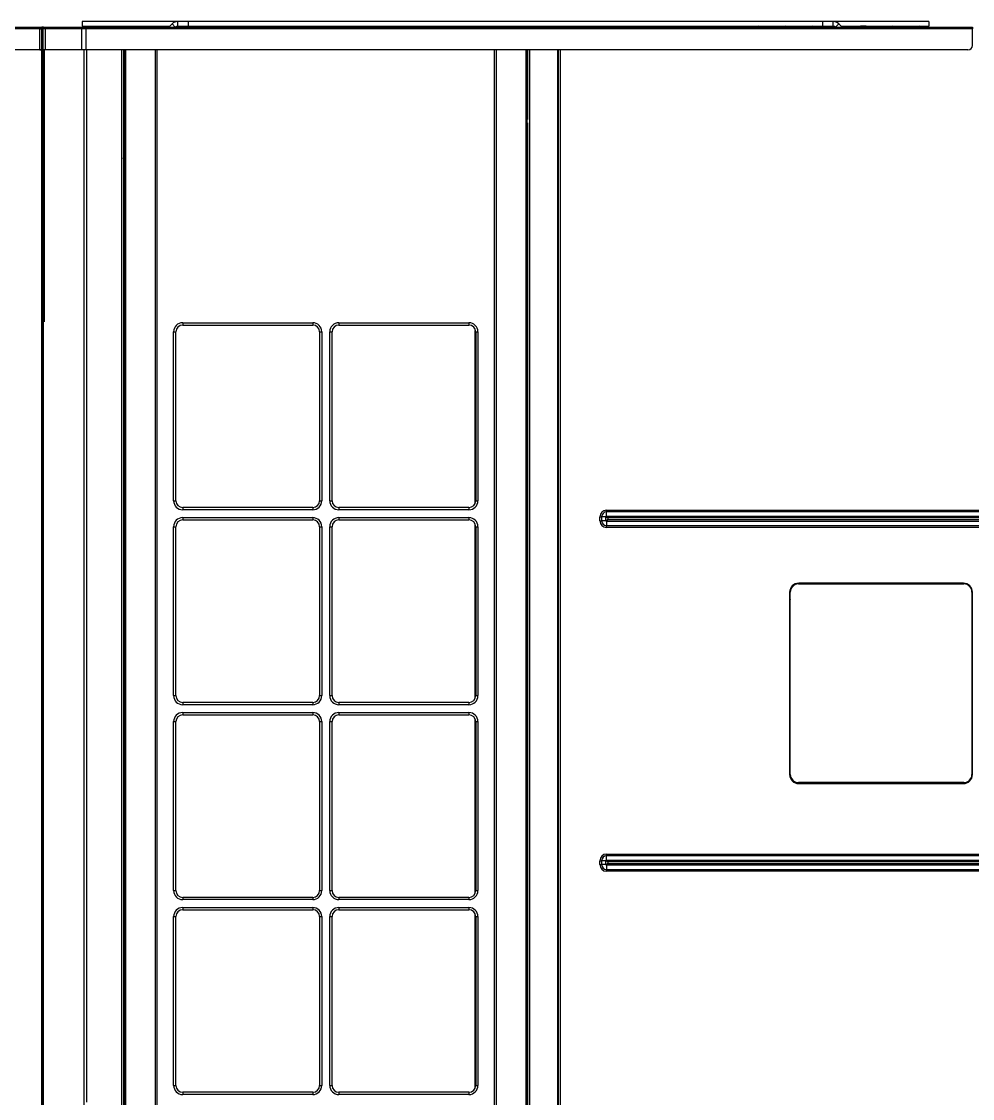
# Model space of a CAD drawing. Header units: millimetres. Extents: x 10547 to 11305, y 9897 to 10391.
# Drawn here: x 11010.62 to 11016.86, y 10369.5 to 10376.57 of the extents above; entities that cross this region are included whole.
import ezdxf

# ---------------------------------------------------------------- set-up
doc = ezdxf.new("R2010")
doc.units = ezdxf.units.MM
doc.layers.add('EHP', color=1, linetype='Continuous')
doc.layers.add('LG-AIRCON', color=240, linetype='Continuous')

# ---------------------------------------------------------------- blocks, each defined once
blk = doc.blocks.new('NEWUXC-1')
at = {"layer": 'LG-AIRCON', "color": 0}
for p, q in [((-700.39, 1749.6), (-784.56, 1749.6)), ((-784.56, 1749.6), (-784.56, 1745.6)), ((-705.34, 1747.55), (-708.29, 1744.6)), ((-702.51, 1744.72), (-705.34, 1747.55)), ((-691.05, 1749.6), (-700.39, 1749.6)), ((-700.39, 1745.6), (-700.39, 1749.6)), ((-132.54, 1749.6), (-691.06, 1749.6)), ((-691.06, 1749.6), (-691.06, 1745.6)), ((-123.21, 1749.6), (-132.55, 1749.6)), ((-132.54, 1749.6), (-132.54, 1745.6)), ((-39.04, 1749.6), (-123.21, 1749.6)), ((-123.21, 1745.6), (-123.21, 1749.6)), ((-121.09, 1744.72), (-118.26, 1747.55)), ((-115.31, 1744.6), (-118.26, 1747.55)), ((-39.04, 1749.6), (-39.04, 1745.6)), ((-821.8, 1724.6), (-821.8, 1743.3)), ((-821.8, 1743.3), (-820.25, 1743.3)), ((-820.5, 1744.6), (-819.33, 1744.6)), ((-820.25, 1743.3), (-820.25, 1724.6)), ((-784.95, 1743.3), (-820.25, 1743.3)), ((-819.33, 1744.6), (-784.03, 1744.6)), ((-784.95, 1724.6), (-784.95, 1743.3)), ((-781.2, 1743.3), (-784.95, 1743.3)), ((-784.56, 1745.6), (-707.28, 1745.6)), ((-784.03, 1744.6), (-781.2, 1744.6)), ((-781.2, 1744.6), (-0.5, 1744.6)), ((-781.2, 1744.6), (-781.2, 1743.3)), ((-0.5, 1743.3), (-781.2, 1743.3)), ((-781.2, 1743.3), (-781.2, 1724.6)), ((-702.63, 1744.6), (-702.51, 1744.72)), ((-700.39, 1745.6), (-691.05, 1745.6)), ((-691.06, 1745.6), (-132.54, 1745.6)), ((-132.55, 1745.6), (-123.21, 1745.6)), ((-121.09, 1744.72), (-120.97, 1744.6)), ((-116.32, 1745.6), (-39.04, 1745.6)), ((-104.17, 1744.7), (-104.17, 1744.6)), ((-103.47, 1745.4), (-100.05, 1745.4)), ((-101.86, 1744.7), (-101.86, 1744.6)), ((-100.05, 1745.4), (-100.05, 1745.39)), ((-100.05, 1744.6), (-100.05, 1745.39)), ((-99.05, 1745.39), (-99.05, 1745.4)), ((-95.63, 1745.4), (-99.05, 1745.4)), ((-99.05, 1745.39), (-99.05, 1744.6)), ((-97.24, 1744.7), (-97.24, 1744.6)), ((-94.93, 1744.7), (-94.93, 1744.6)), ((-0.5, 1744.6), (-0.5, 1743.3)), ((-0.5, 1728.6), (-0.5, 1743.3)), ((784.03, 1744.6), (819.33, 1744.6)), ((820.25, 1743.3), (784.95, 1743.3)), ((820.5, 1744.6), (819.33, 1744.6)), ((821.8, 1743.3), (820.25, 1743.3)), ((820.25, 1724.6), (820.25, 1743.3)), ((821.8, 1743.3), (821.8, 1724.6)), ((-821.8, 1724.6), (-820.25, 1724.6)), ((-784.95, 1724.6), (-820.25, 1724.6)), ((-781.2, 1724.6), (-784.95, 1724.6)), ((-4.5, 1724.6), (-781.2, 1724.6)), ((-749.5, 1.6), (-749.5, 1724.6)), ((-748, 1724.59), (-748, 1.6)), ((-747.5, 1724.6), (-747.5, 1647.2)), ((-747, 92.7), (-747, 1724.6)), ((-746.5, 1724.6), (-746.5, 92.7)), ((-720, 92.7), (-720, 1724.6)), ((-718.7, 1724.6), (-718.7, 92.7)), ((-421.3, 92.7), (-421.3, 1724.6)), ((-420, 1724.6), (-420, 92.7)), ((-393.5, 92.7), (-393.5, 1724.6)), ((-393, 1724.6), (-393, 92.7)), ((-392, 1663.28), (-392, 1724.59)), ((-390.7, 1724.59), (-390.7, 92.7)), ((-365.5, 92.7), (-365.5, 1724.59)), ((-365, 92.7), (-365, 1724.59)), ((-363.7, 1724.59), (-363.7, 92.7)), ((820.25, 1724.6), (784.95, 1724.6)), ((821.8, 1724.6), (820.25, 1724.6)), ((821, 1724.6), (821, 1485.1)), ((-392, 92.7), (-392, 1660.27)), ((-748, 1647.2), (-747.5, 1647.2)), ((-747, 1647.2), (-747.5, 1647.2)), ((-748, 1617.2), (-747.5, 1617.2)), ((-747.5, 1617.2), (-747, 1617.2)), ((-747.5, 1617.2), (-747.5, 1463.2)), ((-392, 1514.38), (-393, 1514.38)), ((-393, 1511.8), (-392, 1511.8)), ((-392, 1509.5), (-393, 1509.5)), ((-696, 1484.2), (-581.5, 1484.2)), ((-696, 1484.2), (-696, 1482.2)), ((-696, 1482.2), (-581.5, 1482.2)), ((-581.5, 1484.2), (-581.5, 1482.2)), ((-558.5, 1484.2), (-444, 1484.2)), ((-558.5, 1484.2), (-558.5, 1482.2)), ((-558.5, 1482.2), (-444, 1482.2)), ((-444, 1484.2), (-444, 1482.2)), ((-704, 1327.4), (-704, 1476.2)), ((-704, 1476.2), (-702, 1476.2)), ((-702, 1327.4), (-702, 1476.2)), ((-575.5, 1476.2), (-573.5, 1476.2)), ((-575.5, 1476.2), (-575.5, 1327.4)), ((-573.5, 1476.2), (-573.5, 1327.4)), ((-566.5, 1327.4), (-566.5, 1476.2)), ((-566.5, 1476.2), (-564.5, 1476.2)), ((-564.5, 1327.4), (-564.5, 1476.2)), ((-438.5, 1477.5), (-438.14, 1477.5)), ((-438.5, 1324.98), (-438.5, 1477.5)), ((-438, 1476.2), (-436, 1476.2)), ((-438, 1476.2), (-438, 1327.4)), ((-436, 1476.2), (-436, 1327.4)), ((-392, 1474.5), (-393, 1474.5)), ((-392, 1472.5), (-393, 1472.5)), ((-747.5, 1432.2), (-747.5, 412.2)), ((-704, 1327.4), (-702, 1327.4)), ((-696, 1321.4), (-696, 1319.4)), ((-581.5, 1321.4), (-696, 1321.4)), ((-581.5, 1319.4), (-696, 1319.4)), ((-581.5, 1321.4), (-581.5, 1319.4)), ((-575.5, 1327.4), (-573.5, 1327.4)), ((-566.5, 1327.4), (-564.5, 1327.4)), ((-558.5, 1321.4), (-558.5, 1319.4)), ((-444, 1321.4), (-558.5, 1321.4)), ((-444, 1319.4), (-558.5, 1319.4)), ((-444, 1321.4), (-444, 1319.4)), ((-438, 1327.4), (-436, 1327.4)), ((-696, 1312.45), (-581.5, 1312.45)), ((-696, 1312.45), (-696, 1310.45)), ((-696, 1310.45), (-581.5, 1310.45)), ((-581.5, 1312.45), (-581.5, 1310.45)), ((-558.5, 1312.45), (-444, 1312.45)), ((-558.5, 1312.45), (-558.5, 1310.45)), ((-558.5, 1310.45), (-444, 1310.45)), ((-444, 1312.45), (-444, 1310.45)), ((-328.55, 1309.7), (-328.55, 1313.2)), ((-328.55, 1313.2), (-327.05, 1313.2)), ((-328.55, 1309.7), (-327.05, 1309.7)), ((-327.05, 1313.2), (-327.05, 1309.7)), ((-323.25, 1313.2), (-327.05, 1313.2)), ((-323.25, 1309.7), (-327.05, 1309.7)), ((-323.25, 1309.7), (-323.25, 1313.2)), ((-322.75, 1319), (322.75, 1319)), ((-322.75, 1317.5), (-322.75, 1319)), ((322.75, 1317.5), (-322.75, 1317.5)), ((-322.75, 1313.7), (-322.75, 1317.5)), ((-322.75, 1313.7), (322.75, 1313.7)), ((321.75, 1312.2), (-321.75, 1312.2)), ((-321.75, 1312.2), (-321.75, 1310.7)), ((-321.75, 1310.7), (321.75, 1310.7)), ((-704, 1155.65), (-704, 1304.45)), ((-704, 1304.45), (-702, 1304.45)), ((-702, 1155.65), (-702, 1304.45)), ((-575.5, 1304.45), (-573.5, 1304.45)), ((-575.5, 1304.45), (-575.5, 1155.65)), ((-573.5, 1304.45), (-573.5, 1155.65)), ((-566.5, 1155.65), (-566.5, 1304.45)), ((-566.5, 1304.45), (-564.5, 1304.45)), ((-564.5, 1155.65), (-564.5, 1304.45)), ((-438.5, 1153.24), (-438.5, 1306.84)), ((-438, 1304.45), (-436, 1304.45)), ((-438, 1304.45), (-438, 1155.65)), ((-436, 1304.45), (-436, 1155.65)), ((-322.75, 1309.2), (-322.75, 1305.4)), ((322.75, 1309.2), (-322.75, 1309.2)), ((-322.75, 1303.9), (-322.75, 1305.4)), ((-322.75, 1305.4), (322.75, 1305.4)), ((322.75, 1303.9), (-322.75, 1303.9)), ((-153.7, 1254), (-8.1, 1254)), ((-8.5, 1254.7), (-153.5, 1254.7)), ((-134.4, 1254.5), (-134.4, 1254.7)), ((-134.4, 1254), (-134.4, 1254.5)), ((-134.4, 1254.5), (-27.4, 1254.5)), ((-27.4, 1254.5), (-27.4, 1254.7)), ((-27.4, 1254.5), (-27.4, 1254)), ((-161.5, 1246.7), (-161.5, 1086.1)), ((-160.9, 1086.2), (-160.9, 1246.8)), ((-0.9, 1246.8), (-0.9, 1086.2)), ((-0.5, 1086.1), (-0.5, 1246.7)), ((-161.5, 1240.64), (-161.1, 1240.64)), ((-161.1, 1240.64), (-160.9, 1240.44)), ((-0.9, 1240.64), (-0.5, 1240.64)), ((-704, 1155.65), (-702, 1155.65)), ((-696, 1149.65), (-696, 1147.65)), ((-581.5, 1149.65), (-696, 1149.65)), ((-581.5, 1149.65), (-581.5, 1147.65)), ((-575.5, 1155.65), (-573.5, 1155.65)), ((-566.5, 1155.65), (-564.5, 1155.65)), ((-558.5, 1149.65), (-558.5, 1147.65)), ((-444, 1149.65), (-558.5, 1149.65)), ((-444, 1149.65), (-444, 1147.65)), ((-438, 1155.65), (-436, 1155.65)), ((-581.5, 1147.65), (-696, 1147.65)), ((-696, 1140.7), (-581.5, 1140.7)), ((-696, 1140.7), (-696, 1138.7)), ((-581.5, 1140.7), (-581.5, 1138.7)), ((-444, 1147.65), (-558.5, 1147.65)), ((-558.5, 1140.7), (-444, 1140.7)), ((-558.5, 1140.7), (-558.5, 1138.7)), ((-444, 1140.7), (-444, 1138.7)), ((-704, 983.9), (-704, 1132.7)), ((-704, 1132.7), (-702, 1132.7)), ((-702, 983.9), (-702, 1132.7)), ((-696, 1138.7), (-581.5, 1138.7)), ((-575.5, 1132.7), (-573.5, 1132.7)), ((-575.5, 1132.7), (-575.5, 983.9)), ((-573.5, 1132.7), (-573.5, 983.9)), ((-566.5, 983.9), (-566.5, 1132.7)), ((-566.5, 1132.7), (-564.5, 1132.7)), ((-564.5, 983.9), (-564.5, 1132.7)), ((-558.5, 1138.7), (-444, 1138.7)), ((-438.5, 981.49), (-438.5, 1135.1)), ((-438, 1132.7), (-436, 1132.7)), ((-438, 1132.7), (-438, 983.9)), ((-436, 1132.7), (-436, 983.9)), ((-8.1, 1079), (-153.7, 1079)), ((-153.5, 1078.1), (-8.5, 1078.1)), ((-322.75, 1016), (322.75, 1016)), ((-322.75, 1014.5), (-322.75, 1016)), ((-328.55, 1006.7), (-328.55, 1010.2)), ((-328.55, 1010.2), (-327.05, 1010.2)), ((-328.55, 1006.7), (-327.05, 1006.7)), ((-327.05, 1010.2), (-327.05, 1006.7)), ((-323.25, 1010.2), (-327.05, 1010.2)), ((-323.25, 1006.7), (-327.05, 1006.7)), ((-323.25, 1006.7), (-323.25, 1010.2)), ((322.75, 1014.5), (-322.75, 1014.5)), ((-322.75, 1010.7), (-322.75, 1014.5)), ((-322.75, 1010.7), (322.75, 1010.7)), ((-322.75, 1006.2), (-322.75, 1002.4)), ((322.75, 1006.2), (-322.75, 1006.2)), ((-321.75, 1009.2), (-321.75, 1007.7)), ((321.75, 1009.2), (-321.75, 1009.2)), ((-321.75, 1007.7), (321.75, 1007.7)), ((-322.75, 1000.9), (-322.75, 1002.4)), ((-322.75, 1002.4), (322.75, 1002.4)), ((322.75, 1000.9), (-322.75, 1000.9)), ((-704, 983.9), (-702, 983.9)), ((-581.5, 977.9), (-696, 977.9)), ((-696, 977.9), (-696, 975.9)), ((-581.5, 977.9), (-581.5, 975.9)), ((-575.5, 983.9), (-573.5, 983.9)), ((-566.5, 983.9), (-564.5, 983.9)), ((-444, 977.9), (-558.5, 977.9)), ((-558.5, 977.9), (-558.5, 975.9)), ((-444, 977.9), (-444, 975.9)), ((-438, 983.9), (-436, 983.9)), ((-581.5, 975.9), (-696, 975.9)), ((-696, 968.95), (-581.5, 968.95)), ((-696, 968.95), (-696, 966.95)), ((-581.5, 968.95), (-581.5, 966.95)), ((-444, 975.9), (-558.5, 975.9)), ((-558.5, 968.95), (-444, 968.95)), ((-558.5, 968.95), (-558.5, 966.95)), ((-444, 968.95), (-444, 966.95)), ((-704, 812.15), (-704, 960.95)), ((-704, 960.95), (-702, 960.95)), ((-702, 812.15), (-702, 960.95)), ((-696, 966.95), (-581.5, 966.95)), ((-575.5, 960.95), (-573.5, 960.95)), ((-575.5, 960.95), (-575.5, 812.15)), ((-573.5, 960.95), (-573.5, 812.15)), ((-566.5, 812.15), (-566.5, 960.95)), ((-566.5, 960.95), (-564.5, 960.95)), ((-564.5, 812.15), (-564.5, 960.95)), ((-558.5, 966.95), (-444, 966.95)), ((-438.5, 809.75), (-438.5, 963.33)), ((-438, 960.95), (-436, 960.95)), ((-438, 960.95), (-438, 812.15)), ((-436, 960.95), (-436, 812.15)), ((-704, 812.15), (-702, 812.15)), ((-575.5, 812.15), (-573.5, 812.15)), ((-566.5, 812.15), (-564.5, 812.15)), ((-438, 812.15), (-436, 812.15)), ((-696, 806.15), (-696, 804.15)), ((-581.5, 806.15), (-696, 806.15)), ((-581.5, 804.15), (-696, 804.15)), ((-581.5, 806.15), (-581.5, 804.15)), ((-558.5, 806.15), (-558.5, 804.15)), ((-444, 806.15), (-558.5, 806.15)), ((-444, 804.15), (-558.5, 804.15)), ((-444, 806.15), (-444, 804.15))]:
    blk.add_line(p, q, dxfattribs=at)
for points in [[(-104.17, 1744.7), (-104.16, 1744.8), (-104.14, 1744.9), (-104.11, 1744.98), (-104.07, 1745.05), (-104.03, 1745.11), (-103.98, 1745.16), (-103.93, 1745.21), (-103.88, 1745.24), (-103.84, 1745.27), (-103.78, 1745.3), (-103.73, 1745.32), (-103.68, 1745.33), (-103.63, 1745.35), (-103.58, 1745.36), (-103.53, 1745.37), (-103.48, 1745.37), (-103.43, 1745.38), (-103.38, 1745.38), (-103.32, 1745.39), (-103.27, 1745.39), (-103.22, 1745.39), (-103.17, 1745.39), (-103.12, 1745.39), (-103.06, 1745.4), (-103.01, 1745.4), (-102.96, 1745.4), (-102.91, 1745.39), (-102.86, 1745.39), (-102.81, 1745.39), (-102.75, 1745.39), (-102.7, 1745.39), (-102.65, 1745.38), (-102.6, 1745.38), (-102.55, 1745.37), (-102.5, 1745.37), (-102.44, 1745.36), (-102.39, 1745.35), (-102.34, 1745.33), (-102.29, 1745.31), (-102.24, 1745.29), (-102.19, 1745.27), (-102.14, 1745.24), (-102.09, 1745.2), (-102.04, 1745.16), (-102, 1745.11), (-101.96, 1745.05), (-101.92, 1744.98), (-101.89, 1744.9), (-101.87, 1744.8), (-101.86, 1744.7)], [(-101.86, 1744.7), (-101.86, 1744.74), (-101.85, 1744.78), (-101.84, 1744.82), (-101.82, 1744.86), (-101.8, 1744.9), (-101.78, 1744.94), (-101.75, 1744.97), (-101.72, 1745), (-101.69, 1745.03), (-101.66, 1745.06), (-101.62, 1745.08), (-101.59, 1745.1), (-101.55, 1745.13), (-101.52, 1745.15), (-101.48, 1745.17), (-101.44, 1745.18), (-101.4, 1745.2), (-101.36, 1745.22), (-101.32, 1745.23), (-101.28, 1745.24), (-101.24, 1745.26), (-101.2, 1745.27), (-101.16, 1745.28), (-101.12, 1745.29), (-101.08, 1745.3), (-101.04, 1745.31), (-101, 1745.31), (-100.96, 1745.32), (-100.92, 1745.33), (-100.88, 1745.33), (-100.84, 1745.34), (-100.79, 1745.35), (-100.75, 1745.35), (-100.71, 1745.36), (-100.67, 1745.36), (-100.63, 1745.36), (-100.59, 1745.37), (-100.55, 1745.37), (-100.51, 1745.37), (-100.46, 1745.38), (-100.42, 1745.38), (-100.38, 1745.38), (-100.34, 1745.38), (-100.3, 1745.38), (-100.26, 1745.39), (-100.22, 1745.39), (-100.17, 1745.39), (-100.13, 1745.39), (-100.09, 1745.39), (-100.05, 1745.39)], [(-99.05, 1745.39), (-99.01, 1745.39), (-98.97, 1745.39), (-98.93, 1745.39), (-98.88, 1745.39), (-98.84, 1745.39), (-98.8, 1745.38), (-98.76, 1745.38), (-98.72, 1745.38), (-98.68, 1745.38), (-98.63, 1745.38), (-98.59, 1745.37), (-98.55, 1745.37), (-98.51, 1745.37), (-98.47, 1745.36), (-98.43, 1745.36), (-98.38, 1745.35), (-98.34, 1745.35), (-98.3, 1745.35), (-98.26, 1745.34), (-98.22, 1745.33), (-98.18, 1745.33), (-98.14, 1745.32), (-98.09, 1745.31), (-98.05, 1745.31), (-98.01, 1745.3), (-97.97, 1745.29), (-97.93, 1745.28), (-97.89, 1745.27), (-97.85, 1745.25), (-97.81, 1745.24), (-97.77, 1745.23), (-97.73, 1745.21), (-97.69, 1745.2), (-97.66, 1745.18), (-97.62, 1745.16), (-97.58, 1745.15), (-97.54, 1745.12), (-97.51, 1745.1), (-97.47, 1745.08), (-97.44, 1745.05), (-97.41, 1745.03), (-97.38, 1745), (-97.35, 1744.97), (-97.32, 1744.93), (-97.3, 1744.9), (-97.28, 1744.86), (-97.26, 1744.82), (-97.25, 1744.78), (-97.24, 1744.74), (-97.24, 1744.7)], [(-97.24, 1744.7), (-97.23, 1744.8), (-97.21, 1744.9), (-97.18, 1744.98), (-97.14, 1745.05), (-97.1, 1745.11), (-97.05, 1745.16), (-97.01, 1745.21), (-96.96, 1745.24), (-96.91, 1745.27), (-96.86, 1745.3), (-96.81, 1745.32), (-96.76, 1745.33), (-96.7, 1745.35), (-96.65, 1745.36), (-96.6, 1745.37), (-96.55, 1745.37), (-96.5, 1745.38), (-96.45, 1745.38), (-96.4, 1745.39), (-96.34, 1745.39), (-96.29, 1745.39), (-96.24, 1745.39), (-96.19, 1745.39), (-96.14, 1745.4), (-96.08, 1745.4), (-96.03, 1745.4), (-95.98, 1745.39), (-95.93, 1745.39), (-95.88, 1745.39), (-95.83, 1745.39), (-95.77, 1745.39), (-95.72, 1745.38), (-95.67, 1745.38), (-95.62, 1745.37), (-95.57, 1745.37), (-95.52, 1745.36), (-95.46, 1745.35), (-95.41, 1745.33), (-95.36, 1745.31), (-95.31, 1745.29), (-95.26, 1745.27), (-95.21, 1745.24), (-95.16, 1745.2), (-95.12, 1745.16), (-95.07, 1745.11), (-95.03, 1745.05), (-94.99, 1744.98), (-94.96, 1744.9), (-94.94, 1744.8), (-94.93, 1744.7)], [(-820, 793.59), (-820, 828.04), (-820, 862.49), (-820, 896.95), (-820, 931.4), (-820, 965.85), (-820, 1000.3), (-820, 1034.75), (-820, 1069.2), (-820, 1103.66), (-820, 1138.11), (-820, 1172.56), (-820, 1207.01), (-820, 1241.46), (-820, 1275.92), (-820, 1310.37), (-820, 1344.82), (-820, 1379.27), (-820, 1413.72), (-820, 1448.17), (-820, 1482.63), (-820, 1517.08), (-820, 1551.53), (-820, 1585.98), (-820, 1620.43), (-820, 1654.89), (-820, 1689.34), (-820, 1724.6)], [(-819.07, 1724.6), (-819.12, 1690.35), (-819.12, 1655.88), (-819.12, 1621.4), (-819.12, 1586.93), (-819.12, 1552.46), (-819.12, 1517.99), (-819.12, 1483.51), (-819.12, 1449.04), (-819.12, 1414.57), (-819.12, 1380.1), (-819.12, 1345.62), (-819.12, 1311.15), (-819.12, 1276.68), (-819.12, 1242.21), (-819.12, 1207.73), (-819.12, 1173.26), (-819.12, 1138.79), (-819.12, 1104.32), (-819.12, 1069.85), (-819.12, 1035.37), (-819.12, 1000.9), (-819.12, 966.43), (-819.12, 931.96), (-819.12, 897.48), (-819.12, 863.01), (-819.12, 828.54), (-819.12, 794.07)], [(-782.85, 794.07), (-782.85, 828.54), (-782.85, 863.01), (-782.85, 897.48), (-782.85, 931.96), (-782.85, 966.43), (-782.85, 1000.9), (-782.85, 1035.37), (-782.85, 1069.85), (-782.85, 1104.32), (-782.85, 1138.79), (-782.85, 1173.26), (-782.85, 1207.73), (-782.85, 1242.21), (-782.85, 1276.68), (-782.85, 1311.15), (-782.85, 1345.62), (-782.85, 1380.1), (-782.85, 1414.57), (-782.85, 1449.04), (-782.85, 1483.51), (-782.85, 1517.99), (-782.85, 1552.46), (-782.85, 1586.93), (-782.85, 1621.4), (-782.85, 1655.88), (-782.85, 1685.21), (-782.9, 1724.6)], [(-780.65, 1724.59), (-780.73, 1691.56), (-780.73, 1658.44), (-780.73, 1625.32), (-780.73, 1592.2), (-780.73, 1559.08), (-780.73, 1525.96), (-780.73, 1492.84), (-780.73, 1459.72), (-780.73, 1426.6), (-780.73, 1393.48), (-780.73, 1360.36), (-780.73, 1327.24), (-780.73, 1294.11), (-780.73, 1260.99), (-780.73, 1227.87), (-780.73, 1194.75), (-780.73, 1161.63), (-780.73, 1128.51), (-780.73, 1095.39), (-780.73, 1062.27), (-780.73, 1029.15), (-780.73, 996.03), (-780.73, 962.91), (-780.73, 929.79), (-780.73, 896.67), (-780.73, 863.55), (-780.73, 830.43), (-780.73, 797.31)], [(819.12, 794.07), (819.12, 828.54), (819.12, 863.01), (819.12, 897.48), (819.12, 931.96), (819.12, 966.43), (819.12, 1000.9), (819.12, 1035.37), (819.12, 1069.85), (819.12, 1104.32), (819.12, 1138.79), (819.12, 1173.26), (819.12, 1207.73), (819.12, 1242.21), (819.12, 1276.68), (819.12, 1311.15), (819.12, 1345.62), (819.12, 1380.1), (819.12, 1414.57), (819.12, 1449.04), (819.12, 1483.51), (819.12, 1517.99), (819.12, 1552.46), (819.12, 1586.93), (819.12, 1621.4), (819.12, 1655.88), (819.12, 1685.21), (819.07, 1724.6)], [(820, 1723.95), (820, 1689.58), (820, 1655.12), (820, 1620.66), (820, 1586.2), (820, 1551.75), (820, 1517.29), (820, 1482.83), (820, 1448.38), (820, 1413.92), (820, 1379.47), (820, 1345.01), (820, 1310.55), (820, 1276.1), (820, 1241.64), (820, 1207.18), (820, 1172.73), (820, 1138.27), (820, 1103.81), (820, 1069.36), (820, 1034.9), (820, 1000.44), (820, 965.99), (820, 931.53), (820, 897.07), (820, 862.62), (820, 828.16), (820, 793.7)], [(-748.5, 1635.14), (-748.47, 1635.15), (-748.45, 1635.15), (-748.42, 1635.15), (-748.39, 1635.15), (-748.36, 1635.15), (-748.34, 1635.15), (-748.31, 1635.15), (-748.28, 1635.15), (-748.25, 1635.15), (-748.23, 1635.15), (-748.2, 1635.15), (-748.17, 1635.15), (-748.14, 1635.15), (-748.11, 1635.15), (-748.09, 1635.15), (-748.06, 1635.15), (-748.03, 1635.15), (-748, 1635.15), (-747.97, 1635.15), (-747.95, 1635.15), (-747.92, 1635.15), (-747.89, 1635.15), (-747.86, 1635.15), (-747.83, 1635.15), (-747.81, 1635.15), (-747.78, 1635.15), (-747.75, 1635.15), (-747.72, 1635.15), (-747.69, 1635.15), (-747.66, 1635.15), (-747.64, 1635.15), (-747.61, 1635.15), (-747.58, 1635.15), (-747.55, 1635.15), (-747.52, 1635.15), (-747.49, 1635.15), (-747.47, 1635.15), (-747.44, 1635.15), (-747.41, 1635.15), (-747.38, 1635.15), (-747.35, 1635.15), (-747.32, 1635.15), (-747.29, 1635.15), (-747.27, 1635.15), (-747.24, 1635.15), (-747.21, 1635.15), (-747.18, 1635.15), (-747.15, 1635.15), (-747.12, 1635.15), (-747.09, 1635.15)], [(-747.32, 1633.21), (-747.34, 1633.21), (-747.36, 1633.21), (-747.38, 1633.21), (-747.4, 1633.21), (-747.42, 1633.21), (-747.44, 1633.21), (-747.46, 1633.21), (-747.48, 1633.21), (-747.5, 1633.21), (-747.52, 1633.21), (-747.54, 1633.21), (-747.56, 1633.21), (-747.58, 1633.21), (-747.6, 1633.21), (-747.62, 1633.21), (-747.64, 1633.21), (-747.66, 1633.21), (-747.68, 1633.21), (-747.7, 1633.21), (-747.72, 1633.21), (-747.74, 1633.2), (-747.76, 1633.2), (-747.78, 1633.2), (-747.8, 1633.2), (-747.82, 1633.2), (-747.84, 1633.2), (-747.86, 1633.2), (-747.88, 1633.2), (-747.9, 1633.2), (-747.92, 1633.2), (-747.94, 1633.2), (-747.96, 1633.2), (-747.98, 1633.2), (-748, 1633.2), (-748.02, 1633.2), (-748.04, 1633.2), (-748.06, 1633.2), (-748.08, 1633.2), (-748.1, 1633.2), (-748.12, 1633.2), (-748.14, 1633.2), (-748.16, 1633.2), (-748.18, 1633.2), (-748.19, 1633.2), (-748.21, 1633.2), (-748.23, 1633.2), (-748.25, 1633.2), (-748.27, 1633.2), (-748.29, 1633.2), (-748.31, 1633.2)], [(-748.28, 1634), (-748.26, 1634), (-748.24, 1634), (-748.22, 1634), (-748.2, 1634), (-748.18, 1634), (-748.16, 1634), (-748.14, 1634), (-748.12, 1634), (-748.1, 1634), (-748.09, 1634), (-748.07, 1634), (-748.05, 1634), (-748.03, 1634), (-748.01, 1634), (-747.99, 1634), (-747.97, 1634), (-747.95, 1634), (-747.93, 1634), (-747.91, 1634), (-747.89, 1634), (-747.87, 1634), (-747.85, 1634), (-747.83, 1634), (-747.81, 1634), (-747.8, 1634), (-747.78, 1634), (-747.76, 1634), (-747.74, 1634), (-747.72, 1634), (-747.7, 1634), (-747.68, 1634), (-747.66, 1634), (-747.64, 1634), (-747.62, 1634), (-747.6, 1634), (-747.58, 1634), (-747.56, 1634), (-747.54, 1634), (-747.52, 1634), (-747.5, 1634), (-747.48, 1634), (-747.46, 1634), (-747.44, 1634), (-747.43, 1634), (-747.41, 1634), (-747.39, 1634), (-747.37, 1634), (-747.35, 1634), (-747.33, 1634), (-747.31, 1634)], [(-747.11, 1634.19), (-747.13, 1634.19), (-747.15, 1634.19), (-747.17, 1634.19), (-747.19, 1634.19), (-747.21, 1634.19), (-747.23, 1634.19), (-747.25, 1634.19), (-747.27, 1634.19), (-747.29, 1634.19), (-747.31, 1634.19), (-747.33, 1634.19), (-747.35, 1634.19), (-747.37, 1634.19), (-747.39, 1634.19), (-747.41, 1634.19), (-747.43, 1634.19), (-747.45, 1634.19), (-747.46, 1634.19), (-747.48, 1634.19), (-747.5, 1634.19), (-747.52, 1634.19), (-747.54, 1634.19), (-747.56, 1634.19), (-747.58, 1634.19), (-747.6, 1634.19), (-747.62, 1634.19), (-747.64, 1634.19), (-747.66, 1634.19), (-747.68, 1634.19), (-747.7, 1634.19), (-747.72, 1634.19), (-747.73, 1634.19), (-747.75, 1634.19), (-747.77, 1634.19), (-747.79, 1634.19), (-747.81, 1634.19), (-747.83, 1634.19), (-747.85, 1634.19), (-747.87, 1634.19), (-747.89, 1634.19), (-747.91, 1634.19), (-747.93, 1634.19), (-747.95, 1634.19), (-747.96, 1634.19), (-747.98, 1634.19), (-748, 1634.19), (-748.02, 1634.19), (-748.04, 1634.19), (-748.06, 1634.19), (-748.08, 1634.19)], [(-748.72, 1629.35), (-748.68, 1629.35), (-748.65, 1629.35), (-748.62, 1629.35), (-748.59, 1629.35), (-748.56, 1629.35), (-748.52, 1629.35), (-748.49, 1629.35), (-748.46, 1629.35), (-748.43, 1629.35), (-748.4, 1629.35), (-748.36, 1629.35), (-748.33, 1629.35), (-748.3, 1629.35), (-748.27, 1629.35), (-748.23, 1629.35), (-748.2, 1629.35), (-748.17, 1629.35), (-748.14, 1629.35), (-748.1, 1629.35), (-748.07, 1629.35), (-748.04, 1629.35), (-748, 1629.35), (-747.97, 1629.35), (-747.94, 1629.35), (-747.91, 1629.35), (-747.87, 1629.35), (-747.84, 1629.35), (-747.81, 1629.35), (-747.78, 1629.35), (-747.74, 1629.35), (-747.71, 1629.35), (-747.68, 1629.35), (-747.64, 1629.35), (-747.61, 1629.35), (-747.58, 1629.35), (-747.54, 1629.35), (-747.51, 1629.35), (-747.48, 1629.35), (-747.44, 1629.35), (-747.41, 1629.35), (-747.38, 1629.35), (-747.34, 1629.35), (-747.31, 1629.35), (-747.28, 1629.35), (-747.24, 1629.35), (-747.21, 1629.35), (-747.18, 1629.35), (-747.14, 1629.35), (-747.11, 1629.35), (-747.08, 1629.35)], [(-748.34, 1630.38), (-748.32, 1630.38), (-748.3, 1630.38), (-748.28, 1630.38), (-748.26, 1630.38), (-748.24, 1630.38), (-748.22, 1630.38), (-748.2, 1630.38), (-748.18, 1630.38), (-748.16, 1630.38), (-748.14, 1630.38), (-748.12, 1630.38), (-748.1, 1630.38), (-748.08, 1630.38), (-748.06, 1630.38), (-748.04, 1630.38), (-748.02, 1630.38), (-748, 1630.38), (-747.99, 1630.38), (-747.97, 1630.38), (-747.95, 1630.38), (-747.93, 1630.38), (-747.91, 1630.38), (-747.89, 1630.38), (-747.87, 1630.38), (-747.85, 1630.38), (-747.83, 1630.38), (-747.81, 1630.38), (-747.79, 1630.38), (-747.77, 1630.38), (-747.75, 1630.38), (-747.73, 1630.38), (-747.71, 1630.38), (-747.69, 1630.38), (-747.67, 1630.38), (-747.65, 1630.38), (-747.63, 1630.38), (-747.61, 1630.38), (-747.59, 1630.38), (-747.57, 1630.38), (-747.55, 1630.38), (-747.53, 1630.38), (-747.51, 1630.38), (-747.49, 1630.38), (-747.47, 1630.38), (-747.45, 1630.38), (-747.43, 1630.38), (-747.41, 1630.38), (-747.39, 1630.38), (-747.37, 1630.38), (-747.35, 1630.38)], [(-747.33, 1629.59), (-747.35, 1629.59), (-747.37, 1629.59), (-747.39, 1629.59), (-747.41, 1629.59), (-747.43, 1629.59), (-747.45, 1629.59), (-747.47, 1629.59), (-747.49, 1629.59), (-747.51, 1629.59), (-747.53, 1629.59), (-747.55, 1629.59), (-747.57, 1629.59), (-747.59, 1629.59), (-747.6, 1629.59), (-747.62, 1629.59), (-747.64, 1629.59), (-747.66, 1629.59), (-747.68, 1629.59), (-747.7, 1629.59), (-747.72, 1629.59), (-747.74, 1629.59), (-747.76, 1629.59), (-747.78, 1629.59), (-747.8, 1629.59), (-747.82, 1629.59), (-747.84, 1629.59), (-747.86, 1629.59), (-747.88, 1629.59), (-747.89, 1629.59), (-747.91, 1629.59), (-747.93, 1629.59), (-747.95, 1629.59), (-747.97, 1629.59), (-747.99, 1629.59), (-748.01, 1629.59), (-748.03, 1629.59), (-748.05, 1629.59), (-748.07, 1629.59), (-748.09, 1629.59), (-748.11, 1629.59), (-748.12, 1629.59), (-748.14, 1629.59), (-748.16, 1629.59), (-748.18, 1629.59), (-748.2, 1629.59), (-748.22, 1629.59), (-748.24, 1629.59), (-748.26, 1629.59), (-748.28, 1629.59), (-748.3, 1629.59)], [(-747.06, 1628.54), (-747.08, 1628.54), (-747.09, 1628.54), (-747.11, 1628.54), (-747.13, 1628.54), (-747.15, 1628.54), (-747.17, 1628.54), (-747.19, 1628.54), (-747.21, 1628.54), (-747.23, 1628.54), (-747.25, 1628.54), (-747.27, 1628.54), (-747.29, 1628.54), (-747.31, 1628.54), (-747.33, 1628.54), (-747.35, 1628.54), (-747.37, 1628.54), (-747.39, 1628.54), (-747.41, 1628.54), (-747.43, 1628.54), (-747.45, 1628.54), (-747.47, 1628.54), (-747.49, 1628.54), (-747.51, 1628.54), (-747.52, 1628.54), (-747.54, 1628.54), (-747.56, 1628.54), (-747.58, 1628.54), (-747.6, 1628.54), (-747.62, 1628.54), (-747.64, 1628.54), (-747.66, 1628.54), (-747.68, 1628.54), (-747.7, 1628.54), (-747.72, 1628.54), (-747.74, 1628.54), (-747.76, 1628.54), (-747.78, 1628.54), (-747.8, 1628.54), (-747.81, 1628.54), (-747.83, 1628.54), (-747.85, 1628.54), (-747.87, 1628.54), (-747.89, 1628.54), (-747.91, 1628.54), (-747.93, 1628.54), (-747.95, 1628.54), (-747.97, 1628.54), (-747.99, 1628.54), (-748.01, 1628.54), (-748.03, 1628.54)], [(-393, 1547.98), (-392.98, 1547.98), (-392.96, 1547.98), (-392.94, 1547.98), (-392.92, 1547.98), (-392.9, 1547.98), (-392.88, 1547.98), (-392.86, 1547.98), (-392.84, 1547.98), (-392.82, 1547.98), (-392.8, 1547.98), (-392.78, 1547.98), (-392.76, 1547.98), (-392.74, 1547.98), (-392.72, 1547.98), (-392.7, 1547.98), (-392.68, 1547.98), (-392.66, 1547.98), (-392.64, 1547.98), (-392.62, 1547.98), (-392.6, 1547.98), (-392.58, 1547.99), (-392.56, 1547.99), (-392.54, 1547.99), (-392.52, 1547.99), (-392.5, 1547.99), (-392.48, 1547.99), (-392.46, 1547.99), (-392.44, 1547.99), (-392.42, 1547.99), (-392.4, 1547.99), (-392.38, 1547.99), (-392.36, 1547.99), (-392.34, 1547.99), (-392.32, 1547.99), (-392.3, 1547.99), (-392.28, 1547.99), (-392.26, 1547.99), (-392.24, 1547.99), (-392.22, 1547.99), (-392.2, 1547.99), (-392.18, 1547.99), (-392.16, 1548), (-392.14, 1548), (-392.12, 1548), (-392.1, 1548), (-392.08, 1548), (-392.06, 1548), (-392.04, 1548), (-392.02, 1548), (-392, 1548)], [(-392, 1547.36), (-392.02, 1547.36), (-392.04, 1547.36), (-392.06, 1547.36), (-392.08, 1547.36), (-392.1, 1547.36), (-392.12, 1547.36), (-392.14, 1547.36), (-392.16, 1547.36), (-392.18, 1547.36), (-392.2, 1547.36), (-392.22, 1547.36), (-392.24, 1547.36), (-392.26, 1547.36), (-392.28, 1547.36), (-392.3, 1547.36), (-392.32, 1547.36), (-392.34, 1547.36), (-392.36, 1547.36), (-392.38, 1547.36), (-392.4, 1547.36), (-392.42, 1547.36), (-392.44, 1547.36), (-392.46, 1547.36), (-392.48, 1547.36), (-392.5, 1547.35), (-392.52, 1547.35), (-392.54, 1547.35), (-392.56, 1547.35), (-392.58, 1547.35), (-392.6, 1547.35), (-392.62, 1547.35), (-392.64, 1547.35), (-392.66, 1547.35), (-392.68, 1547.35), (-392.7, 1547.35), (-392.72, 1547.35), (-392.74, 1547.35), (-392.76, 1547.35), (-392.78, 1547.35), (-392.8, 1547.35), (-392.82, 1547.35), (-392.84, 1547.35), (-392.86, 1547.35), (-392.88, 1547.35), (-392.9, 1547.35), (-392.92, 1547.35), (-392.94, 1547.35), (-392.96, 1547.35), (-392.98, 1547.35), (-393, 1547.35)], [(-392, 1546.71), (-392.02, 1546.71), (-392.04, 1546.71), (-392.06, 1546.71), (-392.08, 1546.71), (-392.1, 1546.71), (-392.12, 1546.71), (-392.14, 1546.71), (-392.16, 1546.71), (-392.18, 1546.71), (-392.2, 1546.71), (-392.22, 1546.71), (-392.24, 1546.71), (-392.26, 1546.71), (-392.28, 1546.71), (-392.3, 1546.71), (-392.32, 1546.71), (-392.34, 1546.71), (-392.36, 1546.71), (-392.38, 1546.71), (-392.4, 1546.71), (-392.42, 1546.71), (-392.44, 1546.71), (-392.46, 1546.71), (-392.48, 1546.71), (-392.5, 1546.71), (-392.52, 1546.71), (-392.54, 1546.71), (-392.56, 1546.72), (-392.58, 1546.72), (-392.6, 1546.72), (-392.62, 1546.72), (-392.64, 1546.72), (-392.66, 1546.72), (-392.68, 1546.72), (-392.7, 1546.72), (-392.72, 1546.72), (-392.74, 1546.72), (-392.76, 1546.72), (-392.78, 1546.72), (-392.8, 1546.72), (-392.82, 1546.72), (-392.84, 1546.72), (-392.86, 1546.72), (-392.88, 1546.72), (-392.9, 1546.72), (-392.92, 1546.72), (-392.94, 1546.72), (-392.96, 1546.72), (-392.98, 1546.72), (-393, 1546.72)], [(-323.25, 1313.2), (-323.24, 1313.21), (-323.23, 1313.22), (-323.23, 1313.23), (-323.22, 1313.24), (-323.21, 1313.25), (-323.2, 1313.27), (-323.19, 1313.28), (-323.18, 1313.29), (-323.17, 1313.3), (-323.16, 1313.31), (-323.16, 1313.32), (-323.15, 1313.33), (-323.14, 1313.34), (-323.13, 1313.35), (-323.12, 1313.36), (-323.11, 1313.37), (-323.1, 1313.39), (-323.09, 1313.4), (-323.08, 1313.41), (-323.07, 1313.42), (-323.06, 1313.43), (-323.05, 1313.44), (-323.04, 1313.45), (-323.03, 1313.46), (-323.02, 1313.47), (-323.01, 1313.48), (-323, 1313.49), (-322.99, 1313.5), (-322.98, 1313.51), (-322.97, 1313.52), (-322.96, 1313.53), (-322.95, 1313.54), (-322.94, 1313.55), (-322.92, 1313.56), (-322.91, 1313.57), (-322.9, 1313.58), (-322.89, 1313.59), (-322.88, 1313.6), (-322.87, 1313.61), (-322.86, 1313.61), (-322.85, 1313.62), (-322.84, 1313.63), (-322.83, 1313.64), (-322.82, 1313.65), (-322.8, 1313.66), (-322.79, 1313.67), (-322.78, 1313.68), (-322.77, 1313.68), (-322.76, 1313.69), (-322.75, 1313.7)], [(-323.25, 1313.2), (-323.21, 1313.19), (-323.18, 1313.19), (-323.14, 1313.18), (-323.11, 1313.17), (-323.07, 1313.16), (-323.04, 1313.15), (-323.01, 1313.14), (-322.98, 1313.13), (-322.95, 1313.12), (-322.92, 1313.11), (-322.89, 1313.09), (-322.86, 1313.08), (-322.83, 1313.06), (-322.8, 1313.04), (-322.76, 1313.03), (-322.73, 1313.01), (-322.7, 1312.99), (-322.67, 1312.97), (-322.64, 1312.95), (-322.61, 1312.93), (-322.58, 1312.91), (-322.55, 1312.89), (-322.52, 1312.86), (-322.49, 1312.84), (-322.46, 1312.82), (-322.43, 1312.79), (-322.4, 1312.77), (-322.37, 1312.75), (-322.35, 1312.72), (-322.32, 1312.7), (-322.29, 1312.67), (-322.26, 1312.65), (-322.23, 1312.63), (-322.2, 1312.6), (-322.17, 1312.58), (-322.15, 1312.55), (-322.12, 1312.53), (-322.09, 1312.5), (-322.06, 1312.48), (-322.03, 1312.45), (-322, 1312.43), (-321.98, 1312.4), (-321.95, 1312.38), (-321.92, 1312.35), (-321.89, 1312.33), (-321.86, 1312.3), (-321.83, 1312.28), (-321.81, 1312.25), (-321.78, 1312.23), (-321.75, 1312.2)], [(-321.75, 1310.7), (-321.78, 1310.67), (-321.81, 1310.65), (-321.83, 1310.62), (-321.86, 1310.6), (-321.89, 1310.57), (-321.92, 1310.55), (-321.95, 1310.52), (-321.98, 1310.5), (-322, 1310.47), (-322.03, 1310.45), (-322.06, 1310.42), (-322.09, 1310.4), (-322.12, 1310.37), (-322.15, 1310.35), (-322.17, 1310.32), (-322.2, 1310.3), (-322.23, 1310.27), (-322.26, 1310.25), (-322.29, 1310.23), (-322.32, 1310.2), (-322.35, 1310.18), (-322.37, 1310.15), (-322.4, 1310.13), (-322.43, 1310.11), (-322.46, 1310.08), (-322.49, 1310.06), (-322.52, 1310.04), (-322.55, 1310.01), (-322.58, 1309.99), (-322.61, 1309.97), (-322.64, 1309.95), (-322.67, 1309.93), (-322.7, 1309.91), (-322.73, 1309.89), (-322.76, 1309.87), (-322.8, 1309.86), (-322.83, 1309.84), (-322.86, 1309.82), (-322.89, 1309.81), (-322.92, 1309.79), (-322.95, 1309.78), (-322.98, 1309.77), (-323.01, 1309.76), (-323.04, 1309.75), (-323.07, 1309.74), (-323.11, 1309.73), (-323.14, 1309.72), (-323.18, 1309.71), (-323.21, 1309.71), (-323.25, 1309.7)], [(-322.75, 1309.2), (-322.76, 1309.21), (-322.77, 1309.22), (-322.78, 1309.22), (-322.79, 1309.23), (-322.8, 1309.24), (-322.82, 1309.25), (-322.83, 1309.26), (-322.84, 1309.27), (-322.85, 1309.28), (-322.86, 1309.29), (-322.87, 1309.29), (-322.88, 1309.3), (-322.89, 1309.31), (-322.9, 1309.32), (-322.91, 1309.33), (-322.92, 1309.34), (-322.94, 1309.35), (-322.95, 1309.36), (-322.96, 1309.37), (-322.97, 1309.38), (-322.98, 1309.39), (-322.99, 1309.4), (-323, 1309.41), (-323.01, 1309.42), (-323.02, 1309.43), (-323.03, 1309.44), (-323.04, 1309.45), (-323.05, 1309.46), (-323.06, 1309.47), (-323.07, 1309.48), (-323.08, 1309.49), (-323.09, 1309.5), (-323.1, 1309.51), (-323.11, 1309.53), (-323.12, 1309.54), (-323.13, 1309.55), (-323.14, 1309.56), (-323.15, 1309.57), (-323.16, 1309.58), (-323.16, 1309.59), (-323.17, 1309.6), (-323.18, 1309.61), (-323.19, 1309.62), (-323.2, 1309.63), (-323.21, 1309.65), (-323.22, 1309.66), (-323.23, 1309.67), (-323.23, 1309.68), (-323.24, 1309.69), (-323.25, 1309.7)], [(-322.75, 1313.7), (-322.75, 1313.67), (-322.74, 1313.63), (-322.73, 1313.6), (-322.73, 1313.57), (-322.72, 1313.54), (-322.71, 1313.5), (-322.7, 1313.47), (-322.68, 1313.44), (-322.67, 1313.4), (-322.66, 1313.37), (-322.64, 1313.34), (-322.63, 1313.31), (-322.61, 1313.28), (-322.59, 1313.24), (-322.58, 1313.21), (-322.56, 1313.18), (-322.54, 1313.15), (-322.52, 1313.12), (-322.5, 1313.09), (-322.48, 1313.06), (-322.46, 1313.03), (-322.43, 1313), (-322.41, 1312.97), (-322.39, 1312.94), (-322.37, 1312.91), (-322.34, 1312.88), (-322.32, 1312.85), (-322.3, 1312.82), (-322.27, 1312.8), (-322.25, 1312.77), (-322.22, 1312.74), (-322.2, 1312.71), (-322.18, 1312.68), (-322.15, 1312.65), (-322.13, 1312.62), (-322.1, 1312.6), (-322.08, 1312.57), (-322.05, 1312.54), (-322.03, 1312.51), (-322, 1312.48), (-321.98, 1312.45), (-321.95, 1312.43), (-321.93, 1312.4), (-321.9, 1312.37), (-321.88, 1312.34), (-321.85, 1312.31), (-321.83, 1312.28), (-321.8, 1312.26), (-321.78, 1312.23), (-321.75, 1312.2)], [(-321.75, 1310.7), (-321.78, 1310.67), (-321.8, 1310.64), (-321.83, 1310.62), (-321.85, 1310.59), (-321.88, 1310.56), (-321.9, 1310.53), (-321.93, 1310.5), (-321.95, 1310.47), (-321.98, 1310.45), (-322, 1310.42), (-322.03, 1310.39), (-322.05, 1310.36), (-322.08, 1310.33), (-322.1, 1310.3), (-322.13, 1310.28), (-322.15, 1310.25), (-322.18, 1310.22), (-322.2, 1310.19), (-322.22, 1310.16), (-322.25, 1310.13), (-322.27, 1310.1), (-322.3, 1310.08), (-322.32, 1310.05), (-322.34, 1310.02), (-322.37, 1309.99), (-322.39, 1309.96), (-322.41, 1309.93), (-322.43, 1309.9), (-322.46, 1309.87), (-322.48, 1309.84), (-322.5, 1309.81), (-322.52, 1309.78), (-322.54, 1309.75), (-322.56, 1309.72), (-322.58, 1309.69), (-322.59, 1309.66), (-322.61, 1309.62), (-322.63, 1309.59), (-322.64, 1309.56), (-322.66, 1309.53), (-322.67, 1309.5), (-322.68, 1309.46), (-322.7, 1309.43), (-322.71, 1309.4), (-322.72, 1309.36), (-322.73, 1309.33), (-322.73, 1309.3), (-322.74, 1309.27), (-322.75, 1309.23), (-322.75, 1309.2)], [(-323.25, 1010.2), (-323.24, 1010.21), (-323.23, 1010.22), (-323.23, 1010.23), (-323.22, 1010.24), (-323.21, 1010.25), (-323.2, 1010.27), (-323.19, 1010.28), (-323.18, 1010.29), (-323.17, 1010.3), (-323.16, 1010.31), (-323.16, 1010.32), (-323.15, 1010.33), (-323.14, 1010.34), (-323.13, 1010.35), (-323.12, 1010.36), (-323.11, 1010.37), (-323.1, 1010.39), (-323.09, 1010.4), (-323.08, 1010.41), (-323.07, 1010.42), (-323.06, 1010.43), (-323.05, 1010.44), (-323.04, 1010.45), (-323.03, 1010.46), (-323.02, 1010.47), (-323.01, 1010.48), (-323, 1010.49), (-322.99, 1010.5), (-322.98, 1010.51), (-322.97, 1010.52), (-322.96, 1010.53), (-322.95, 1010.54), (-322.94, 1010.55), (-322.92, 1010.56), (-322.91, 1010.57), (-322.9, 1010.58), (-322.89, 1010.59), (-322.88, 1010.6), (-322.87, 1010.61), (-322.86, 1010.61), (-322.85, 1010.62), (-322.84, 1010.63), (-322.83, 1010.64), (-322.82, 1010.65), (-322.8, 1010.66), (-322.79, 1010.67), (-322.78, 1010.68), (-322.77, 1010.68), (-322.76, 1010.69), (-322.75, 1010.7)], [(-323.25, 1010.2), (-323.21, 1010.19), (-323.18, 1010.19), (-323.14, 1010.18), (-323.11, 1010.17), (-323.07, 1010.16), (-323.04, 1010.15), (-323.01, 1010.14), (-322.98, 1010.13), (-322.95, 1010.12), (-322.92, 1010.11), (-322.89, 1010.09), (-322.86, 1010.08), (-322.83, 1010.06), (-322.8, 1010.04), (-322.76, 1010.03), (-322.73, 1010.01), (-322.7, 1009.99), (-322.67, 1009.97), (-322.64, 1009.95), (-322.61, 1009.93), (-322.58, 1009.91), (-322.55, 1009.89), (-322.52, 1009.86), (-322.49, 1009.84), (-322.46, 1009.82), (-322.43, 1009.79), (-322.4, 1009.77), (-322.37, 1009.75), (-322.35, 1009.72), (-322.32, 1009.7), (-322.29, 1009.67), (-322.26, 1009.65), (-322.23, 1009.63), (-322.2, 1009.6), (-322.17, 1009.58), (-322.15, 1009.55), (-322.12, 1009.53), (-322.09, 1009.5), (-322.06, 1009.48), (-322.03, 1009.45), (-322, 1009.43), (-321.98, 1009.4), (-321.95, 1009.38), (-321.92, 1009.35), (-321.89, 1009.33), (-321.86, 1009.3), (-321.83, 1009.28), (-321.81, 1009.25), (-321.78, 1009.23), (-321.75, 1009.2)], [(-321.75, 1007.7), (-321.78, 1007.68), (-321.81, 1007.65), (-321.83, 1007.62), (-321.86, 1007.6), (-321.89, 1007.57), (-321.92, 1007.55), (-321.95, 1007.52), (-321.98, 1007.5), (-322, 1007.47), (-322.03, 1007.45), (-322.06, 1007.42), (-322.09, 1007.4), (-322.12, 1007.37), (-322.15, 1007.35), (-322.17, 1007.32), (-322.2, 1007.3), (-322.23, 1007.27), (-322.26, 1007.25), (-322.29, 1007.23), (-322.32, 1007.2), (-322.35, 1007.18), (-322.37, 1007.15), (-322.4, 1007.13), (-322.43, 1007.11), (-322.46, 1007.08), (-322.49, 1007.06), (-322.52, 1007.04), (-322.55, 1007.01), (-322.58, 1006.99), (-322.61, 1006.97), (-322.64, 1006.95), (-322.67, 1006.93), (-322.7, 1006.91), (-322.73, 1006.89), (-322.76, 1006.87), (-322.8, 1006.86), (-322.83, 1006.84), (-322.86, 1006.82), (-322.89, 1006.81), (-322.92, 1006.79), (-322.95, 1006.78), (-322.98, 1006.77), (-323.01, 1006.76), (-323.04, 1006.75), (-323.07, 1006.74), (-323.11, 1006.73), (-323.14, 1006.72), (-323.18, 1006.71), (-323.21, 1006.71), (-323.25, 1006.7)], [(-322.75, 1006.2), (-322.76, 1006.21), (-322.77, 1006.22), (-322.78, 1006.23), (-322.79, 1006.23), (-322.8, 1006.24), (-322.82, 1006.25), (-322.83, 1006.26), (-322.84, 1006.27), (-322.85, 1006.28), (-322.86, 1006.29), (-322.87, 1006.29), (-322.88, 1006.3), (-322.89, 1006.31), (-322.9, 1006.32), (-322.91, 1006.33), (-322.92, 1006.34), (-322.94, 1006.35), (-322.95, 1006.36), (-322.96, 1006.37), (-322.97, 1006.38), (-322.98, 1006.39), (-322.99, 1006.4), (-323, 1006.41), (-323.01, 1006.42), (-323.02, 1006.43), (-323.03, 1006.44), (-323.04, 1006.45), (-323.05, 1006.46), (-323.06, 1006.47), (-323.07, 1006.48), (-323.08, 1006.49), (-323.09, 1006.5), (-323.1, 1006.51), (-323.11, 1006.53), (-323.12, 1006.54), (-323.13, 1006.55), (-323.14, 1006.56), (-323.15, 1006.57), (-323.16, 1006.58), (-323.16, 1006.59), (-323.17, 1006.6), (-323.18, 1006.61), (-323.19, 1006.62), (-323.2, 1006.63), (-323.21, 1006.65), (-323.22, 1006.66), (-323.23, 1006.67), (-323.23, 1006.68), (-323.24, 1006.69), (-323.25, 1006.7)], [(-322.75, 1010.7), (-322.75, 1010.67), (-322.74, 1010.63), (-322.73, 1010.6), (-322.73, 1010.57), (-322.72, 1010.54), (-322.71, 1010.5), (-322.7, 1010.47), (-322.68, 1010.44), (-322.67, 1010.4), (-322.66, 1010.37), (-322.64, 1010.34), (-322.63, 1010.31), (-322.61, 1010.28), (-322.59, 1010.24), (-322.58, 1010.21), (-322.56, 1010.18), (-322.54, 1010.15), (-322.52, 1010.12), (-322.5, 1010.09), (-322.48, 1010.06), (-322.46, 1010.03), (-322.43, 1010), (-322.41, 1009.97), (-322.39, 1009.94), (-322.37, 1009.91), (-322.34, 1009.88), (-322.32, 1009.85), (-322.3, 1009.82), (-322.27, 1009.8), (-322.25, 1009.77), (-322.22, 1009.74), (-322.2, 1009.71), (-322.18, 1009.68), (-322.15, 1009.65), (-322.13, 1009.62), (-322.1, 1009.6), (-322.08, 1009.57), (-322.05, 1009.54), (-322.03, 1009.51), (-322, 1009.48), (-321.98, 1009.45), (-321.95, 1009.43), (-321.93, 1009.4), (-321.9, 1009.37), (-321.88, 1009.34), (-321.85, 1009.31), (-321.83, 1009.29), (-321.8, 1009.26), (-321.78, 1009.23), (-321.75, 1009.2)], [(-321.75, 1007.7), (-321.78, 1007.67), (-321.8, 1007.64), (-321.83, 1007.62), (-321.85, 1007.59), (-321.88, 1007.56), (-321.9, 1007.53), (-321.93, 1007.5), (-321.95, 1007.47), (-321.98, 1007.45), (-322, 1007.42), (-322.03, 1007.39), (-322.05, 1007.36), (-322.08, 1007.33), (-322.1, 1007.3), (-322.13, 1007.28), (-322.15, 1007.25), (-322.18, 1007.22), (-322.2, 1007.19), (-322.22, 1007.16), (-322.25, 1007.13), (-322.27, 1007.1), (-322.3, 1007.08), (-322.32, 1007.05), (-322.34, 1007.02), (-322.37, 1006.99), (-322.39, 1006.96), (-322.41, 1006.93), (-322.43, 1006.9), (-322.46, 1006.87), (-322.48, 1006.84), (-322.5, 1006.81), (-322.52, 1006.78), (-322.54, 1006.75), (-322.56, 1006.72), (-322.58, 1006.69), (-322.59, 1006.66), (-322.61, 1006.62), (-322.63, 1006.59), (-322.64, 1006.56), (-322.66, 1006.53), (-322.67, 1006.5), (-322.68, 1006.46), (-322.7, 1006.43), (-322.71, 1006.4), (-322.72, 1006.36), (-322.73, 1006.33), (-322.73, 1006.3), (-322.74, 1006.27), (-322.75, 1006.23), (-322.75, 1006.2)]]:
    blk.add_lwpolyline(points, dxfattribs=at)
for centre, radius, start, end in [((-700.39, 1742.6), 7, 90, 135), ((-123.21, 1742.6), 7, 45, 90), ((-820.5, 1743.3), 1.3, 90, 180), ((-700.39, 1742.6), 3, 90, 135), ((-188.55, 1743.6), 2, 29.9982, 149.99619), ((-165.05, 1743.6), 2, 29.9982, 149.99619), ((-141.55, 1743.6), 2, 29.9982, 149.99619), ((-123.21, 1742.6), 3, 45, 90), ((-103.47, 1744.7), 0.7, 159.72672, 188.21337), ((-103.47, 1744.7), 0.7, 90, 143.56501), ((-95.63, 1744.7), 0.7, 41.8961, 90), ((-94.55, 1743.6), 2, 29.98166, 116.2691), ((-71.05, 1743.6), 2, 30.00402, 149.99685), ((-47.55, 1743.6), 2, 30.00315, 149.99598), ((820.5, 1743.3), 1.3, 0, 90), ((-4.5, 1728.6), 4, 270, 0), ((-696, 1476.2), 8, 90, 180), ((-696, 1476.2), 6, 90, 180), ((-581.5, 1476.2), 8, 0, 90), ((-581.5, 1476.2), 6, 0, 90), ((-558.5, 1476.2), 8, 90, 180), ((-558.5, 1476.2), 6, 90, 180), ((-444, 1476.2), 8, 0, 90), ((-444, 1476.2), 6, 0, 90), ((-696, 1327.4), 8, 180, 270), ((-696, 1327.4), 6, 180, 270), ((-581.5, 1327.4), 8, 270, 0), ((-581.5, 1327.4), 6, 270, 0), ((-558.5, 1327.4), 8, 180, 270), ((-558.5, 1327.4), 6, 180, 270), ((-444, 1327.4), 8, 270, 0), ((-444, 1327.4), 6, 270, 0), ((-696, 1304.45), 8, 90, 180), ((-696, 1304.45), 6, 90, 180), ((-581.5, 1304.45), 8, 0, 90), ((-581.5, 1304.45), 6, 0, 90), ((-558.5, 1304.45), 8, 90, 180), ((-558.5, 1304.45), 6, 90, 180), ((-444, 1304.45), 8, 0, 90), ((-444, 1304.45), 6, 0, 90), ((-322.75, 1313.2), 5.8, 90, 180), ((-322.75, 1309.7), 5.8, 180, 270), ((-322.75, 1313.2), 4.3, 90, 180), ((-322.75, 1309.7), 4.3, 180, 270), ((-153.5, 1246.7), 8, 90, 180), ((-153.7, 1246.8), 7.2, 90, 180), ((-8.5, 1246.7), 8, 0, 90), ((-8.1, 1246.8), 7.2, 0, 90), ((-696, 1155.65), 8, 180, 270), ((-696, 1155.65), 6, 180, 270), ((-581.5, 1155.65), 8, 270, 0), ((-581.5, 1155.65), 6, 270, 0), ((-558.5, 1155.65), 8, 180, 270), ((-558.5, 1155.65), 6, 180, 270), ((-444, 1155.65), 8, 270, 0), ((-444, 1155.65), 6, 270, 0), ((-696, 1132.7), 8, 90, 180), ((-581.5, 1132.7), 8, 0, 90), ((-558.5, 1132.7), 8, 90, 180), ((-444, 1132.7), 8, 0, 90), ((-696, 1132.7), 6, 90, 180), ((-581.5, 1132.7), 6, 0, 90), ((-558.5, 1132.7), 6, 90, 180), ((-444, 1132.7), 6, 0, 90), ((-153.5, 1086.1), 8, 180, 270), ((-153.7, 1086.2), 7.2, 180, 270), ((-8.5, 1086.1), 8, 270, 0), ((-8.1, 1086.2), 7.2, 270, 0), ((-322.75, 1010.2), 5.8, 90, 180), ((-322.75, 1006.7), 5.8, 180, 270), ((-322.75, 1010.2), 4.3, 90, 180), ((-322.75, 1006.7), 4.3, 180, 270), ((-696, 983.9), 8, 180, 270), ((-696, 983.9), 6, 180, 270), ((-581.5, 983.9), 8, 270, 0), ((-581.5, 983.9), 6, 270, 0), ((-558.5, 983.9), 8, 180, 270), ((-558.5, 983.9), 6, 180, 270), ((-444, 983.9), 8, 270, 0), ((-444, 983.9), 6, 270, 0), ((-696, 960.95), 8, 90, 180), ((-581.5, 960.95), 8, 0, 90), ((-558.5, 960.95), 8, 90, 180), ((-444, 960.95), 8, 0, 90), ((-696, 960.95), 6, 90, 180), ((-581.5, 960.95), 6, 0, 90), ((-558.5, 960.95), 6, 90, 180), ((-444, 960.95), 6, 0, 90), ((-696, 812.15), 8, 180, 270), ((-696, 812.15), 6, 180, 270), ((-581.5, 812.15), 8, 270, 0), ((-581.5, 812.15), 6, 270, 0), ((-558.5, 812.15), 8, 180, 270), ((-558.5, 812.15), 6, 180, 270), ((-444, 812.15), 8, 270, 0), ((-444, 812.15), 6, 270, 0)]:
    blk.add_arc(centre, radius, start, end, dxfattribs=at)
for centre, start_param, end_param in [((-819.33, 1743.3), 3.141593, 4.712389), ((-784.03, 1743.3), 3.141593, 4.712389), ((819.33, 1743.3), 1.570796, 3.141593)]:
    blk.add_ellipse(centre, major_axis=(0, -1.3), ratio=0.707107, start_param=start_param, end_param=end_param, dxfattribs=at)
blk = doc.blocks.new('NEWUXC+UXC-1')
at = {"layer": 'EHP', "color": 0}
for p in [(0, 0), (1639, 0)]:
    blk.add_blockref('NEWUXC-1', p, dxfattribs=at)

msp = doc.modelspace()

# ---------------------------------------------------------------- block references
at = {"layer": 'LG-AIRCON', "color": 1, "xscale": 0.007449840356167105, "yscale": 0.007449840356167105, "zscale": 0.007449840356167105}
msp.add_blockref('NEWUXC+UXC-1', (11004.6551, 10363.5347), dxfattribs=at)

doc.saveas('drawing.dxf')
